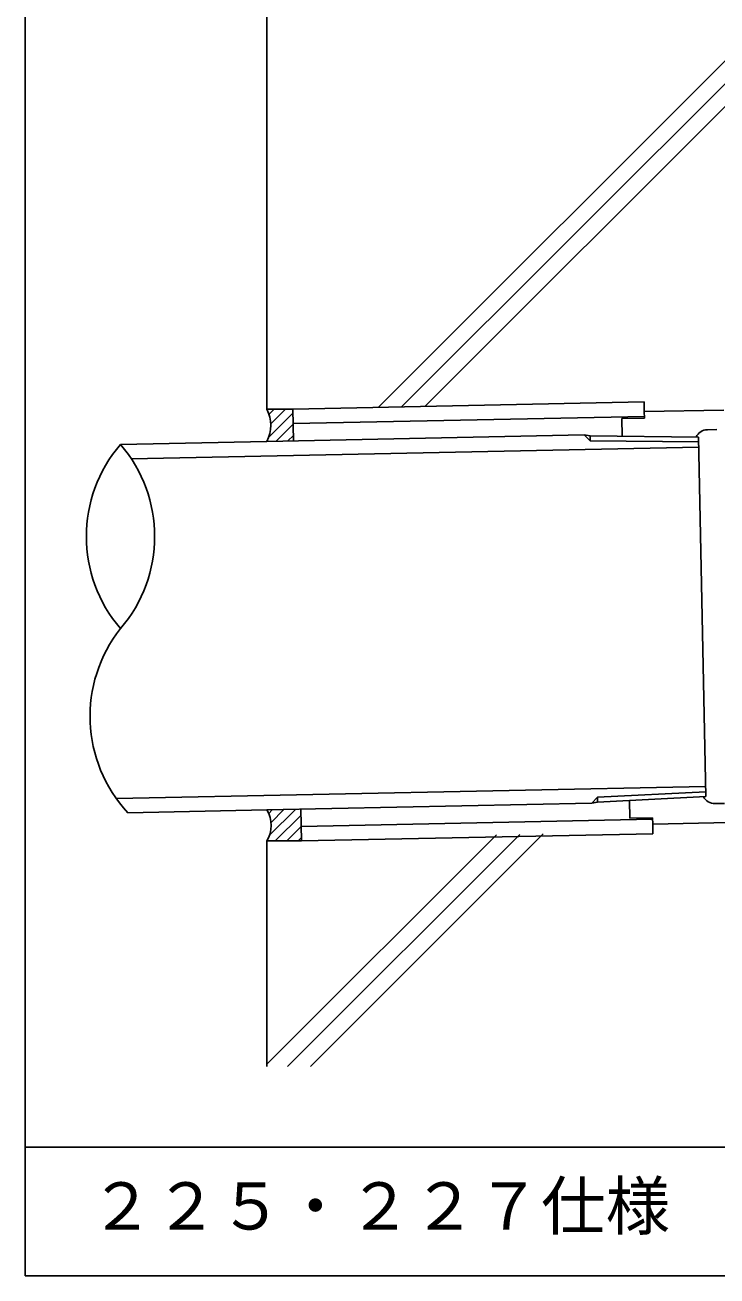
# Model space of a CAD drawing. Units: millimetres, scale not verified. Extents: x -325 to 475, y -613 to 617.
# Drawn here: x -325 to -110.5, y -613.5 to -225.4 of the extents above; entities that cross this region are included whole.
import ezdxf
from ezdxf.enums import TextEntityAlignment as Align

# ---------------------------------------------------------------- set-up
doc = ezdxf.new("R2010")
doc.units = ezdxf.units.MM
doc.header["$LTSCALE"] = 5
for name, color, linetype in [('2-1', 4, 'Continuous'), ('2-2_in line', 7, 'Continuous'), ('2-3', 3, 'Continuous'), ('2-7_ビス', 7, 'Continuous'), ('2-D_ハッチ他', 4, 'Continuous'), ('2-E_con他', 4, 'Continuous'), ('F-5', 6, 'Continuous'), ('F-7', 1, 'Continuous'), ('F-A', 7, 'Continuous')]:
    doc.layers.add(name, color=color, linetype=linetype)
doc.styles.add('HG丸ｺﾞｼｯｸM-PRO', font='')
doc.styles.get('HG丸ｺﾞｼｯｸM-PRO').set_extended_font_data('HG丸ｺﾞｼｯｸM-PRO')

msp = doc.modelspace()

# ---------------------------------------------------------------- linework, layer by layer
at = {"layer": '2-1'}
for p, q in [((-242.019, -344.578), (-133.13, -342.36)), ((-241.814, -354.426), (-242.019, -344.578)), ((-133.069, -345.359), (-133.13, -342.36)), ((-241.927, -349.077), (-133.039, -346.859)), ((-151.67, -352.59), (-250.027, -354.593)), ((-149.838, -352.878), (-151.67, -352.59)), ((-149.808, -354.377), (-151.669, -352.59)), ((-149.838, -352.878), (-149.808, -354.377)), ((-149.838, -352.878), (-116.258, -353.242)), ((-292.11, -359.952), (-116.194, -356.368)), ((-149.808, -354.377), (-116.228, -354.742)), ((-113.986, -464.772), (-116.258, -353.242)), ((-296.723, -465.367), (-114.05, -461.646)), ((-147.554, -465.004), (-149.341, -466.866)), ((-147.554, -465.004), (-114.017, -463.272)), ((-147.523, -466.504), (-147.554, -465.004)), ((-147.523, -466.504), (-113.986, -464.772)), ((-149.341, -466.866), (-250.027, -468.917)), ((-239.491, -468.702), (-239.29, -478.55)), ((-147.523, -466.504), (-149.341, -466.866)), ((-239.382, -474.05), (-130.494, -471.833)), ((-130.463, -473.333), (-130.402, -476.332)), ((-239.29, -478.55), (-130.402, -476.332))]:
    msp.add_line(p, q, dxfattribs=at)
msp.add_arc((-328.828, -384.099), 43.947, 319.43278, 40.56722, dxfattribs=at)
at = {"layer": '2-2_in line'}
for p, q in [((-242.019, -344.578), (-250.027, -344.578)), ((-239.29, -478.55), (-250.027, -478.55))]:
    msp.add_line(p, q, dxfattribs=at)
at = {"layer": '2-3'}
for p, q in [((-250.027, -48.497), (-250.027, -344.578)), ((-250.027, -354.593), (-295.444, -355.518)), ((-250.027, -468.917), (-293.115, -469.795)), ((-250.027, -478.55), (-250.027, -548.497))]:
    msp.add_line(p, q, dxfattribs=at)
for centre, radius, start, end in [((-260.213, -349.585), 11.351, 333.81919, 26.18081), ((-262.06, -384.099), 43.947, 139.43278, 220.56722), ((-260.924, -439.877), 43.947, 141.76605, 222.90393), ((-258.152, -473.733), 9.446, 329.34187, 30.65813)]:
    msp.add_arc(centre, radius, start, end, dxfattribs=at)
at = {"layer": '2-7_ビス'}
for p, q in [((-108.446, -344.858), (-133.069, -345.359)), ((-133.029, -347.359), (-133.069, -345.359)), ((-140.027, -347.501), (-133.029, -347.359)), ((-140.027, -347.501), (-139.915, -352.986)), ((-110.535, -350.902), (-113.5, -350.962)), ((-137.614, -465.992), (-137.502, -471.476)), ((-108.171, -466.878), (-111.138, -466.938)), ((-137.502, -471.476), (-130.504, -471.333)), ((-130.463, -473.333), (-130.504, -471.333)), ((-102.105, -472.755), (-130.463, -473.333))]:
    msp.add_line(p, q, dxfattribs=at)
for centre, start, end in [((-113.418, -354.961), 91.16649, 154.41655), ((-111.219, -462.939), 207.91092, 271.16684)]:
    msp.add_arc(centre, 4, start, end, dxfattribs=at)
at = {"layer": '2-D_ハッチ他'}
for p, q in [((-249.397, -346.144), (-247.831, -344.578)), ((-248.871, -349.153), (-244.295, -344.578)), ((-249.491, -353.309), (-241.993, -345.811)), ((-247.182, -354.535), (-241.921, -349.275)), ((-243.573, -354.462), (-241.849, -352.738)), ((-249.486, -469.977), (-248.393, -468.884)), ((-249.208, -476.77), (-241.175, -468.737)), ((-248.755, -472.781), (-244.784, -468.81)), ((-247.453, -478.55), (-239.453, -470.55)), ((-243.917, -478.55), (-239.383, -474.015)), ((-240.381, -478.55), (-239.312, -477.481))]:
    msp.add_line(p, q, dxfattribs=at)
at = {"layer": '2-E_con他'}
for p, q in [((-215.518, -344.038), (-100.027, -228.547)), ((-208.3, -343.891), (-100.027, -235.618)), ((-201.082, -343.744), (-100.027, -242.689)), ((-250.027, -547.807), (-178.857, -476.636)), ((-243.646, -548.497), (-171.639, -476.489)), ((-236.575, -548.497), (-164.421, -476.342))]:
    msp.add_line(p, q, dxfattribs=at)
at = {"layer": 'F-5'}
msp.add_line((-325.027, -573.497), (474.973, -573.497), dxfattribs=at)
at = {"layer": 'F-7'}
for p, q in [((-325.027, -23.497), (-325.027, -613.497)), ((-325.027, -613.497), (474.973, -613.497))]:
    msp.add_line(p, q, dxfattribs=at)

# ---------------------------------------------------------------- texts
at = {"layer": 'F-A', "style": 'HG丸ｺﾞｼｯｸM-PRO'}
msp.add_text('２２５・２２７仕様', height=14.66, dxfattribs=at).set_placement((-305.027, -603.497), align=Align.BOTTOM_LEFT)

doc.saveas('drawing.dxf')
